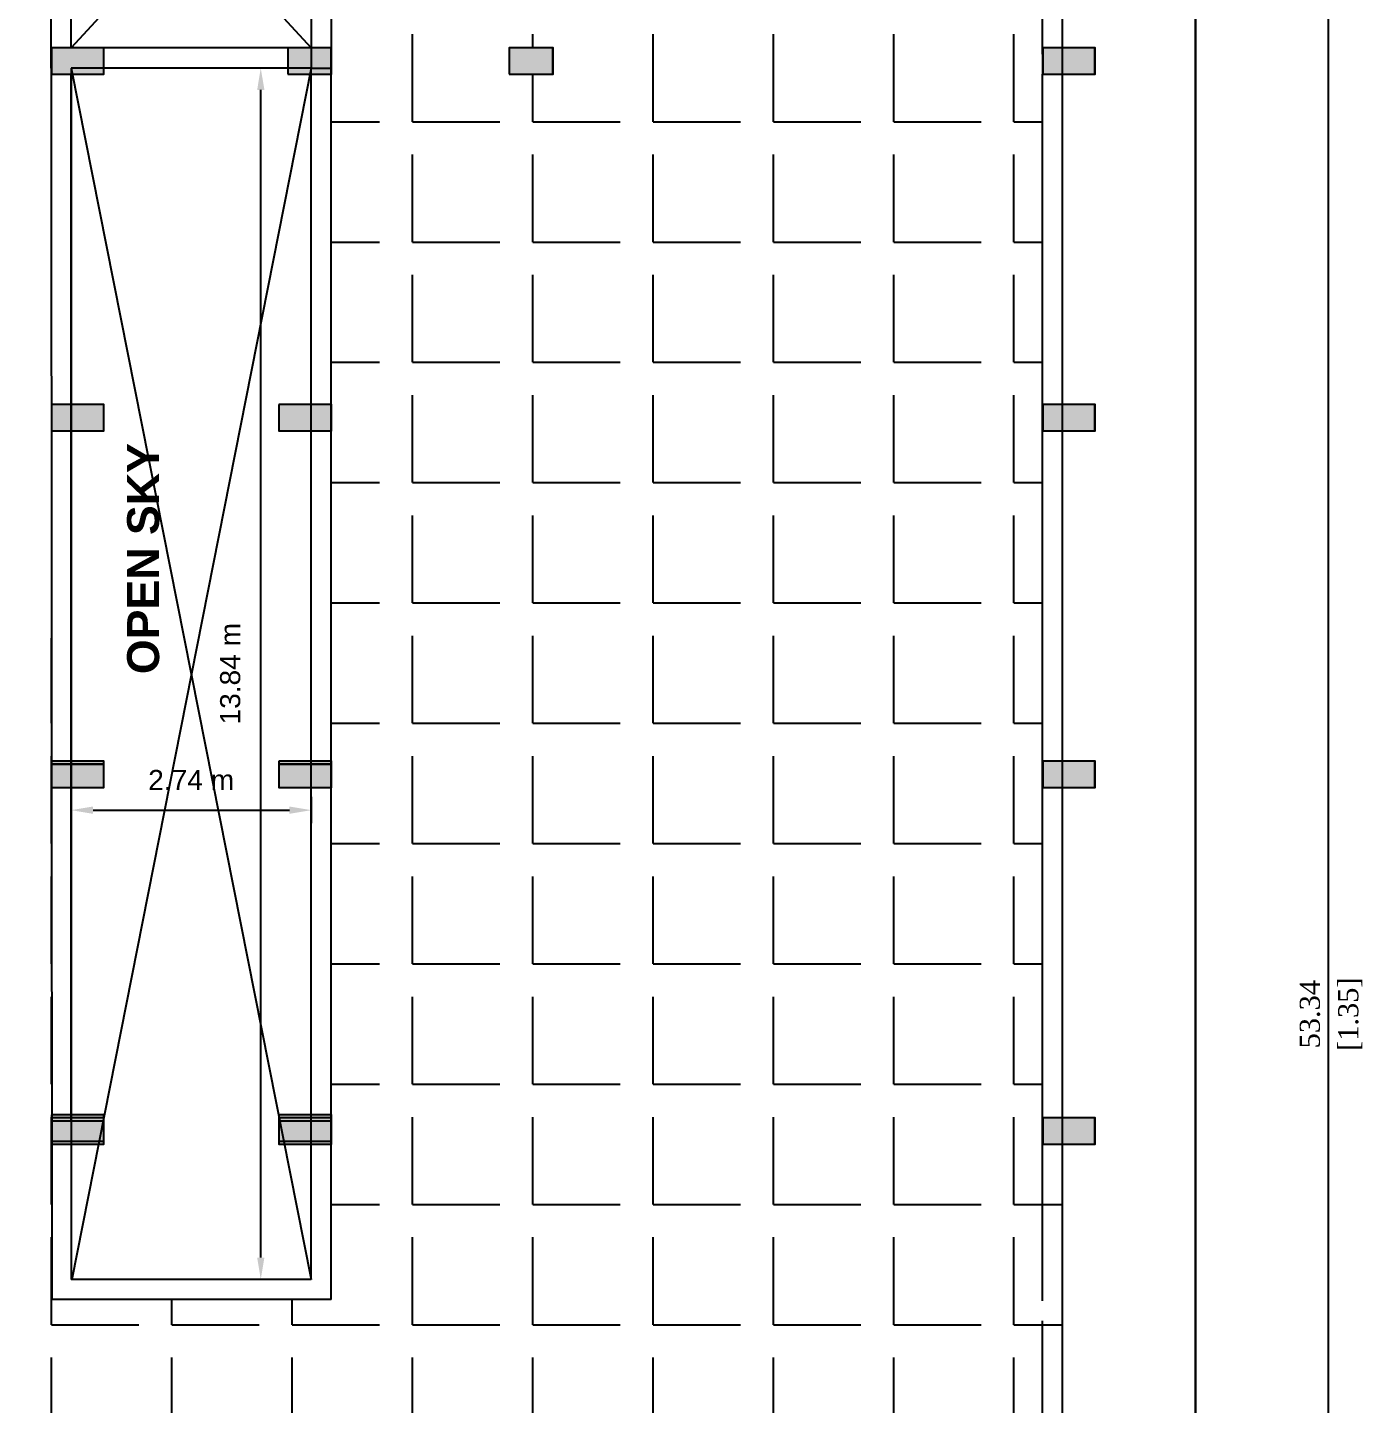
# Model space of a CAD drawing. Header units: metres. Extents: x 789 to 1127, y 8 to 183.
# Drawn here: x 950.8 to 966.07, y 63 to 78.73 of the extents above; entities that cross this region are included whole.
import ezdxf

# ---------------------------------------------------------------- set-up
doc = ezdxf.new("R2010")
doc.units = ezdxf.units.M
doc.header["$MEASUREMENT"] = 0
doc.header["$PDMODE"] = 96
for name, color, linetype in [('BLK_1_FLR_4_ROOF_AREA', 54, 'Continuous'), ('C-ANNO-TABL', 10, 'Continuous'), ('ED', 30, 'Continuous'), ('T E X T', 7, 'Continuous'), ('W A L L', 125, 'Continuous')]:
    doc.layers.add(name, color=color, linetype=linetype)
doc.styles.add('PDF Arial Bold', font='arialbd.ttf')
doc.styles.add('S', font='swiss.ttf')
doc.styles.get("Standard").update_dxf_attribs({"font": 'BOOKOS.TTF'})
doc.dimstyles.new('METRIC', dxfattribs={"dimtxt": 0.45, "dimasz": 0.25, "dimexe": 0.15, "dimexo": 0.15, "dimgap": 0.15, "dimtad": 1, "dimzin": 0, "dimdsep": 46, "dimtxsty": 'S', "dimcen": 0, "dimclrd": 1, "dimclre": 1, "dimclrt": 5, "dimadec": 0, "dimazin": 2, "dimtfac": 1, "dimtix": 1, "dimtofl": 0, "dimtmove": 1, "dimatfit": 0, "dimfxl": 0, "dimtolj": 1, "dimtzin": 0, "dimarcsym": 0})
doc.dimstyles.new('STANDARD$0', dxfattribs={"dimtxt": 7, "dimasz": 3, "dimexe": 3, "dimexo": 1, "dimgap": 1.5, "dimtad": 1, "dimdec": 1, "dimzin": 1, "dimdsep": 46, "dimlunit": 4, "dimtxsty": 'Standard', "dimblk": 'OBLIQUE', "dimcen": 0.09375, "dimdle": 1, "dimclrd": 8, "dimclre": 8, "dimclrt": 7, "dimadec": 1, "dimazin": 0, "dimtfac": 1, "dimtdec": 1, "dimtix": 1, "dimtmove": 2, "dimatfit": 3, "dimldrblk": 'ARCHTICK', "dimfxl": 0, "dimfrac": 2, "dimtolj": 1, "dimtzin": 0, "dimarcsym": 0})

# ---------------------------------------------------------------- blocks, each defined once
blk = doc.blocks.new('_Oblique')
at = {"color": 0, "linetype": 'ByBlock', "lineweight": -2}
blk.add_line((-0.5, -0.5), (0.5, 0.5), dxfattribs=at)
blk = doc.blocks.new('*D410')
at = {"layer": 'Defpoints', "color": 0}
for p in [(964.15, 94.127), (965.67, 94.127), (964.15, 40.787)]:
    blk.add_point(p, dxfattribs=at)
at = {"layer": 'ED', "color": 0, "lineweight": -2}
for p, q in [((965.44, 94.127), (965.9, 94.127)), ((965.67, 40.787), (965.67, 94.127)), ((965.44, 40.787), (965.9, 40.787))]:
    blk.add_line(p, q, dxfattribs=at)
at = {"layer": 'ED', "color": 0, "lineweight": -2, "xscale": 0.23, "yscale": 0.23, "zscale": 0.23}
for p, rotation in [((965.67, 94.127), 90), ((965.67, 40.787), 270)]:
    blk.add_blockref('_Oblique', p, dxfattribs=dict(at, rotation=rotation))
at = {"layer": 'ED', "color": 0, "char_height": 0.23, "attachment_point": 5, "rotation": 90}
for s, insert in [('\\A1;53.34', (965.459, 67.457)), ('\\A1;[1.35]', (965.919, 67.457))]:
    blk.add_mtext(s, dxfattribs=dict(at, insert=insert))
blk = doc.blocks.new('*D415')
at = {"layer": 'Defpoints', "color": 0}
for p in [(961.92, 81.554), (961.92, 41.016), (964.15, 41.016)]:
    blk.add_point(p, dxfattribs=at)
at = {"layer": 'ED', "color": 0, "lineweight": -2}
for p, q in [((963.92, 81.554), (964.38, 81.554)), ((964.15, 81.554), (964.15, 41.016)), ((963.92, 41.016), (964.38, 41.016))]:
    blk.add_line(p, q, dxfattribs=at)
at = {"layer": 'ED', "color": 0, "lineweight": -2, "xscale": 0.23, "yscale": 0.23, "zscale": 0.23}
for p, rotation in [((964.15, 81.554), 90), ((964.15, 41.016), 270)]:
    blk.add_blockref('_Oblique', p, dxfattribs=dict(at, rotation=rotation))
at = {"layer": 'ED', "color": 0, "char_height": 0.23, "attachment_point": 5, "rotation": 90}
for s, insert in [('\\A1;40.54', (963.939, 61.285)), ('\\A1;[1.03]', (964.399, 61.285))]:
    blk.add_mtext(s, dxfattribs=dict(at, insert=insert))
blk = doc.blocks.new('*D334')
at = {"layer": 'Defpoints', "color": 0, "ltscale": 0.5}
for p in [(953.468, 78.27), (953.475, 78.27), (953.475, 64.426)]:
    blk.add_point(p, dxfattribs=at)
at = {"layer": 'ED', "color": 1, "lineweight": -2, "ltscale": 0.5}
for p, q in [((953.468, 78.27), (953.318, 78.27)), ((953.468, 64.676), (953.468, 78.02)), ((953.468, 64.426), (953.318, 64.426))]:
    blk.add_line(p, q, dxfattribs=at)
at = {"layer": 'ED', "color": 1, "ltscale": 0.5}
for points in [[(953.427, 78.02), (953.51, 78.02), (953.468, 78.27)], [(953.427, 64.676), (953.51, 64.676), (953.468, 64.426)]]:
    blk.add_solid(points, dxfattribs=at)
at = {"layer": 'ED', "lineweight": -2, "ltscale": 0.5, "insert": (953.12, 71.348), "char_height": 0.23, "attachment_point": 5, "rotation": 90, "style": 'S'}
blk.add_mtext('\\A1;13.84 m', dxfattribs=at)
blk = doc.blocks.new('*D319')
at = {"layer": 'Defpoints', "color": 0, "ltscale": 0.5}
for p in [(951.301, 70.092), (954.045, 70.092), (954.045, 69.789)]:
    blk.add_point(p, dxfattribs=at)
at = {"layer": 'ED', "color": 1, "lineweight": -2, "ltscale": 0.5}
for p, q in [((951.301, 69.942), (951.301, 69.639)), ((954.045, 69.942), (954.045, 69.639)), ((951.551, 69.789), (953.795, 69.789))]:
    blk.add_line(p, q, dxfattribs=at)
at = {"layer": 'ED', "color": 1, "ltscale": 0.5}
for points in [[(951.551, 69.831), (951.551, 69.747), (951.301, 69.789)], [(953.795, 69.831), (953.795, 69.747), (954.045, 69.789)]]:
    blk.add_solid(points, dxfattribs=at)
at = {"layer": 'ED', "lineweight": -2, "ltscale": 0.5, "insert": (952.673, 70.134), "char_height": 0.23, "attachment_point": 5, "style": 'S'}
blk.add_mtext('\\A1;2.74 m', dxfattribs=at)
blk = doc.blocks.new('45')
h = blk.add_hatch(color=143)
h.dxf.hatch_style = 1
h.paths.add_polyline_path([(11217.008, -3176.788), (11217.508, -3176.788), (11217.508, -3176.488), (11217.008, -3176.488)])
h = blk.add_hatch(color=143)
h.dxf.hatch_style = 1
h.paths.add_polyline_path([(11219.54, -3176.788), (11220.04, -3176.788), (11220.04, -3176.488), (11219.54, -3176.488)])
at = {"layer": 'C-ANNO-TABL'}
h = blk.add_hatch(color=240, dxfattribs=at)
h.dxf.hatch_style = 1
h.paths.add_polyline_path([(11214.308, -3176.488), (11214.308, -3176.788), (11214.908, -3176.788), (11214.908, -3176.488)])
h = blk.add_hatch(color=240, dxfattribs=at)
h.dxf.hatch_style = 1
h.paths.add_polyline_path([(11225.636, -3176.488), (11225.636, -3176.788), (11226.237, -3176.788), (11226.237, -3176.488)])
h = blk.add_hatch(color=240, dxfattribs=at)
h.dxf.hatch_style = 1
h.paths.add_polyline_path([(11214.308, -3180.565), (11214.308, -3180.865), (11214.908, -3180.865), (11214.908, -3180.565)])
h = blk.add_hatch(color=240, dxfattribs=at)
h.dxf.hatch_style = 1
h.paths.add_polyline_path([(11216.908, -3180.565), (11216.908, -3180.865), (11217.508, -3180.865), (11217.508, -3180.565)])
h = blk.add_hatch(color=240, dxfattribs=at)
h.dxf.hatch_style = 1
h.paths.add_polyline_path([(11225.636, -3180.565), (11225.636, -3180.865), (11226.237, -3180.865), (11226.237, -3180.565)])
h = blk.add_hatch(color=240, dxfattribs=at)
h.dxf.hatch_style = 1
h.paths.add_polyline_path([(11214.308, -3184.641), (11214.308, -3184.941), (11214.908, -3184.941), (11214.908, -3184.641)])
h = blk.add_hatch(color=240, dxfattribs=at)
h.dxf.hatch_style = 1
h.paths.add_polyline_path([(11214.308, -3184.677), (11214.308, -3184.906), (11214.908, -3184.906), (11214.908, -3184.677)])
h = blk.add_hatch(color=240, dxfattribs=at)
h.dxf.hatch_style = 1
h.paths.add_polyline_path([(11216.908, -3184.641), (11216.908, -3184.941), (11217.508, -3184.941), (11217.508, -3184.641)])
h = blk.add_hatch(color=240, dxfattribs=at)
h.dxf.hatch_style = 1
h.paths.add_polyline_path([(11216.908, -3184.677), (11216.908, -3184.906), (11217.508, -3184.906), (11217.508, -3184.677)])
h = blk.add_hatch(color=240, dxfattribs=at)
h.dxf.hatch_style = 1
h.paths.add_polyline_path([(11225.636, -3184.641), (11225.636, -3184.941), (11226.237, -3184.941), (11226.237, -3184.641)])
h = blk.add_hatch(color=240, dxfattribs=at)
h.dxf.hatch_style = 1
h.paths.add_polyline_path([(11214.308, -3188.718), (11214.308, -3188.947), (11214.908, -3188.947), (11214.908, -3188.718)])
h = blk.add_hatch(color=240, dxfattribs=at)
h.dxf.hatch_style = 1
h.paths.add_polyline_path([(11214.308, -3188.718), (11214.308, -3189.018), (11214.908, -3189.018), (11214.908, -3188.718)])
h = blk.add_hatch(color=240, dxfattribs=at)
h.dxf.hatch_style = 1
h.paths.add_polyline_path([(11214.308, -3188.754), (11214.308, -3188.982), (11214.908, -3188.982), (11214.908, -3188.754)])
h = blk.add_hatch(color=240, dxfattribs=at)
h.dxf.hatch_style = 1
h.paths.add_polyline_path([(11216.908, -3188.718), (11216.908, -3188.947), (11217.508, -3188.947), (11217.508, -3188.718)])
h = blk.add_hatch(color=240, dxfattribs=at)
h.dxf.hatch_style = 1
h.paths.add_polyline_path([(11216.908, -3188.718), (11216.908, -3189.018), (11217.508, -3189.018), (11217.508, -3188.718)])
h = blk.add_hatch(color=240, dxfattribs=at)
h.dxf.hatch_style = 1
h.paths.add_polyline_path([(11216.908, -3188.754), (11216.908, -3188.982), (11217.508, -3188.982), (11217.508, -3188.754)])
h = blk.add_hatch(color=240, dxfattribs=at)
h.dxf.hatch_style = 1
h.paths.add_polyline_path([(11225.636, -3188.718), (11225.636, -3189.018), (11226.237, -3189.018), (11226.237, -3188.718)])
for points in [[(11217.008, -3176.788), (11217.508, -3176.788), (11217.508, -3176.488), (11217.008, -3176.488)], [(11219.54, -3176.788), (11220.04, -3176.788), (11220.04, -3176.488), (11219.54, -3176.488)]]:
    blk.add_lwpolyline(points, close=True)
at = {"layer": 'C-ANNO-TABL', "color": 240}
for points in [[(11214.308, -3176.488), (11214.308, -3176.788), (11214.908, -3176.788), (11214.908, -3176.488)], [(11225.636, -3176.488), (11225.636, -3176.788), (11226.237, -3176.788), (11226.237, -3176.488)], [(11214.308, -3180.565), (11214.308, -3180.865), (11214.908, -3180.865), (11214.908, -3180.565)], [(11216.908, -3180.565), (11216.908, -3180.865), (11217.508, -3180.865), (11217.508, -3180.565)], [(11225.636, -3180.565), (11225.636, -3180.865), (11226.237, -3180.865), (11226.237, -3180.565)], [(11214.308, -3184.641), (11214.308, -3184.941), (11214.908, -3184.941), (11214.908, -3184.641)], [(11216.908, -3184.641), (11216.908, -3184.941), (11217.508, -3184.941), (11217.508, -3184.641)], [(11225.636, -3184.641), (11225.636, -3184.941), (11226.237, -3184.941), (11226.237, -3184.641)], [(11214.308, -3188.718), (11214.308, -3189.018), (11214.908, -3189.018), (11214.908, -3188.718)], [(11216.908, -3188.718), (11216.908, -3189.018), (11217.508, -3189.018), (11217.508, -3188.718)], [(11225.636, -3188.718), (11225.636, -3189.018), (11226.237, -3189.018), (11226.237, -3188.718)]]:
    blk.add_lwpolyline(points, close=True, dxfattribs=at)
for points in [[(11214.908, -3184.906), (11214.908, -3184.677), (11214.308, -3184.677), (11214.308, -3184.906)], [(11217.508, -3184.906), (11217.508, -3184.677), (11216.908, -3184.677), (11216.908, -3184.906)], [(11214.908, -3188.947), (11214.908, -3188.718), (11214.308, -3188.718), (11214.308, -3188.947)], [(11217.508, -3188.947), (11217.508, -3188.718), (11216.908, -3188.718), (11216.908, -3188.947)], [(11217.508, -3188.982), (11217.508, -3188.754), (11216.908, -3188.754), (11216.908, -3188.982)]]:
    blk.add_lwpolyline(points, dxfattribs=at)
blk = doc.blocks.new('369')
h = blk.add_hatch(color=143)
h.dxf.hatch_style = 1
h.paths.add_polyline_path([(11121.461, -3173.885), (11121.961, -3173.885), (11121.961, -3173.585), (11121.461, -3173.585)])
h = blk.add_hatch(color=143)
h.dxf.hatch_style = 1
h.paths.add_polyline_path([(11123.993, -3173.885), (11124.493, -3173.885), (11124.493, -3173.585), (11123.993, -3173.585)])
at = {"layer": 'C-ANNO-TABL'}
h = blk.add_hatch(color=240, dxfattribs=at)
h.dxf.hatch_style = 1
h.paths.add_polyline_path([(11118.761, -3173.585), (11118.761, -3173.885), (11119.361, -3173.885), (11119.361, -3173.585)])
h = blk.add_hatch(color=240, dxfattribs=at)
h.dxf.hatch_style = 1
h.paths.add_polyline_path([(11130.089, -3173.585), (11130.089, -3173.885), (11130.689, -3173.885), (11130.689, -3173.585)])
h = blk.add_hatch(color=240, dxfattribs=at)
h.dxf.hatch_style = 1
h.paths.add_polyline_path([(11118.761, -3177.662), (11118.761, -3177.962), (11119.361, -3177.962), (11119.361, -3177.662)])
h = blk.add_hatch(color=240, dxfattribs=at)
h.dxf.hatch_style = 1
h.paths.add_polyline_path([(11121.36, -3177.662), (11121.36, -3177.962), (11121.961, -3177.962), (11121.961, -3177.662)])
h = blk.add_hatch(color=240, dxfattribs=at)
h.dxf.hatch_style = 1
h.paths.add_polyline_path([(11130.089, -3177.662), (11130.089, -3177.962), (11130.689, -3177.962), (11130.689, -3177.662)])
h = blk.add_hatch(color=240, dxfattribs=at)
h.dxf.hatch_style = 1
h.paths.add_polyline_path([(11118.761, -3181.739), (11118.761, -3182.039), (11119.361, -3182.039), (11119.361, -3181.739)])
h = blk.add_hatch(color=240, dxfattribs=at)
h.dxf.hatch_style = 1
h.paths.add_polyline_path([(11118.761, -3181.774), (11118.761, -3182.003), (11119.361, -3182.003), (11119.361, -3181.774)])
h = blk.add_hatch(color=240, dxfattribs=at)
h.dxf.hatch_style = 1
h.paths.add_polyline_path([(11121.36, -3181.739), (11121.36, -3182.039), (11121.961, -3182.039), (11121.961, -3181.739)])
h = blk.add_hatch(color=240, dxfattribs=at)
h.dxf.hatch_style = 1
h.paths.add_polyline_path([(11121.36, -3181.774), (11121.36, -3182.003), (11121.961, -3182.003), (11121.961, -3181.774)])
h = blk.add_hatch(color=240, dxfattribs=at)
h.dxf.hatch_style = 1
h.paths.add_polyline_path([(11130.089, -3181.739), (11130.089, -3182.039), (11130.689, -3182.039), (11130.689, -3181.739)])
h = blk.add_hatch(color=240, dxfattribs=at)
h.dxf.hatch_style = 1
h.paths.add_polyline_path([(11118.761, -3185.78), (11118.761, -3186.08), (11119.361, -3186.08), (11119.361, -3185.78)])
h = blk.add_hatch(color=240, dxfattribs=at)
h.dxf.hatch_style = 1
h.paths.add_polyline_path([(11118.761, -3185.815), (11118.761, -3186.044), (11119.361, -3186.044), (11119.361, -3185.815)])
h = blk.add_hatch(color=240, dxfattribs=at)
h.dxf.hatch_style = 1
h.paths.add_polyline_path([(11121.36, -3185.78), (11121.36, -3186.08), (11121.961, -3186.08), (11121.961, -3185.78)])
h = blk.add_hatch(color=240, dxfattribs=at)
h.dxf.hatch_style = 1
h.paths.add_polyline_path([(11121.36, -3185.815), (11121.36, -3186.044), (11121.961, -3186.044), (11121.961, -3185.815)])
h = blk.add_hatch(color=240, dxfattribs=at)
h.dxf.hatch_style = 1
h.paths.add_polyline_path([(11130.089, -3185.815), (11130.089, -3186.115), (11130.689, -3186.115), (11130.689, -3185.815)])
h = blk.add_hatch(color=240, dxfattribs=at)
h.dxf.hatch_style = 1
h.paths.add_polyline_path([(11118.761, -3185.851), (11118.761, -3186.08), (11119.361, -3186.08), (11119.361, -3185.851)])
h = blk.add_hatch(color=240, dxfattribs=at)
h.dxf.hatch_style = 1
h.paths.add_polyline_path([(11118.761, -3185.851), (11118.761, -3186.08), (11119.361, -3186.08), (11119.361, -3185.851)])
h = blk.add_hatch(color=240, dxfattribs=at)
h.dxf.hatch_style = 1
h.paths.add_polyline_path([(11121.36, -3185.851), (11121.36, -3186.08), (11121.961, -3186.08), (11121.961, -3185.851)])
h = blk.add_hatch(color=240, dxfattribs=at)
h.dxf.hatch_style = 1
h.paths.add_polyline_path([(11121.36, -3185.851), (11121.36, -3186.08), (11121.961, -3186.08), (11121.961, -3185.851)])
for points in [[(11121.461, -3173.885), (11121.961, -3173.885), (11121.961, -3173.585), (11121.461, -3173.585)], [(11123.993, -3173.885), (11124.493, -3173.885), (11124.493, -3173.585), (11123.993, -3173.585)]]:
    blk.add_lwpolyline(points, close=True)
at = {"layer": 'C-ANNO-TABL', "color": 240}
for points in [[(11118.761, -3173.585), (11118.761, -3173.885), (11119.361, -3173.885), (11119.361, -3173.585)], [(11130.089, -3173.585), (11130.089, -3173.885), (11130.689, -3173.885), (11130.689, -3173.585)], [(11118.761, -3177.662), (11118.761, -3177.962), (11119.361, -3177.962), (11119.361, -3177.662)], [(11121.36, -3177.662), (11121.36, -3177.962), (11121.961, -3177.962), (11121.961, -3177.662)], [(11130.089, -3177.662), (11130.089, -3177.962), (11130.689, -3177.962), (11130.689, -3177.662)], [(11118.761, -3181.739), (11118.761, -3182.039), (11119.361, -3182.039), (11119.361, -3181.739)], [(11121.36, -3181.739), (11121.36, -3182.039), (11121.961, -3182.039), (11121.961, -3181.739)], [(11130.089, -3181.739), (11130.089, -3182.039), (11130.689, -3182.039), (11130.689, -3181.739)], [(11118.761, -3185.78), (11118.761, -3186.08), (11119.361, -3186.08), (11119.361, -3185.78)], [(11121.36, -3185.78), (11121.36, -3186.08), (11121.961, -3186.08), (11121.961, -3185.78)], [(11130.089, -3185.815), (11130.089, -3186.115), (11130.689, -3186.115), (11130.689, -3185.815)]]:
    blk.add_lwpolyline(points, close=True, dxfattribs=at)
for points in [[(11119.361, -3182.003), (11119.361, -3181.774), (11118.761, -3181.774), (11118.761, -3182.003)], [(11121.961, -3182.003), (11121.961, -3181.774), (11121.36, -3181.774), (11121.36, -3182.003)], [(11119.361, -3186.044), (11119.361, -3185.815), (11118.761, -3185.815), (11118.761, -3186.044)], [(11121.961, -3186.044), (11121.961, -3185.815), (11121.36, -3185.815), (11121.36, -3186.044)], [(11119.361, -3186.08), (11119.361, -3185.851), (11118.761, -3185.851), (11118.761, -3186.08)], [(11119.361, -3186.08), (11119.361, -3185.851), (11118.761, -3185.851), (11118.761, -3186.08)], [(11121.961, -3186.08), (11121.961, -3185.851), (11121.36, -3185.851), (11121.36, -3186.08)], [(11121.961, -3186.08), (11121.961, -3185.851), (11121.36, -3185.851), (11121.36, -3186.08)]]:
    blk.add_lwpolyline(points, dxfattribs=at)

msp = doc.modelspace()

# ---------------------------------------------------------------- hatches: boundary and pattern name
at = {"lineweight": -2, "ltscale": 0.5}
h = msp.add_hatch(dxfattribs=at)
h.set_pattern_fill('ANGLE', color=256, scale=5)
h.set_pattern_definition([(0, (-10512.2999, 3266.2811), (0, 1.375), [1, -0.375]), (90, (-10512.2999, 3266.2811), (-1.375, 1e-16), [1, -0.375])])
h.paths.add_polyline_path([(962.40112, 76.37287), (962.40112, 78.20167), (962.40112, 78.50164), (962.40112, 81.55447), (956.80535, 81.55447), (956.80535, 81.48309), (956.30535, 81.48309), (956.30535, 81.78307), (956.30512, 81.78307), (955.69512, 81.78307), (955.69512, 83.92583), (956.30535, 83.92583), (956.30535, 86.35507), (956.30535, 86.85507), (956.80535, 86.85507), (956.80535, 86.51218), (962.40112, 86.51218), (962.40112, 90.58265), (942.71635, 90.58265), (942.71635, 53.74147), (942.48775, 53.74147), (942.48775, 49.96474), (942.71635, 49.96474), (944.67635, 49.94667), (944.67635, 45.81667), (948.44026, 45.81667), (948.44026, 45.88804), (949.04072, 45.88804), (949.04072, 45.58807), (949.65072, 45.58807), (949.65072, 43.4453), (949.04072, 43.4453), (949.04072, 41.01607), (956.30512, 41.01607), (956.30512, 41.08605), (956.90557, 41.08605), (962.40112, 41.01886), (962.40112, 41.08605), (962.40112, 62.19484), (962.62972, 62.19484), (962.62972, 65.97157), (962.40112, 65.97157)])
h.paths.add_polyline_path([(954.27312, 64.19725), (951.07979, 64.19725), (951.07272, 78.27025), (951.07272, 81.71171), (951.70361, 81.71171), (951.70361, 82.32171), (953.62301, 82.32171), (953.62301, 81.71171), (954.27312, 81.71171), (954.27312, 81.48311), (954.27312, 78.27025)], flags=16)
h.paths.add_polyline_path([(954.27312, 78.27025), (954.04452, 78.27025), (954.04452, 64.42585), (951.30132, 64.42585), (951.30132, 78.27025), (954.04452, 78.27025), (954.04452, 78.49982), (954.04412, 78.50025), (951.30132, 78.50025), (951.30132, 81.48311), (952.67304, 79.99133), (954.04541, 81.48311), (954.04412, 81.48311), (954.04412, 78.50025), (954.27312, 78.50025)], flags=0)
h.paths.add_polyline_path([(951.30132, 78.27025), (954.04452, 78.27025), (952.67469, 71.33912)], flags=0)
h.paths.add_polyline_path([(959.11449, 61.55939), (960.33449, 61.55939), (960.33449, 60.94939), (960.19675, 60.94939), (960.19675, 60.70049), (960.33449, 60.70049), (960.33449, 60.09049), (959.11449, 60.09049), (959.11449, 60.64042), (958.97283, 60.64042), (958.97283, 60.51994), (958.77588, 60.51994), (958.77588, 60.64042), (958.63421, 60.64042, -1), (958.63421, 60.66583), (958.77588, 60.66583), (958.77588, 60.98404), (958.63421, 60.98404, -1), (958.63421, 61.00946), (958.77588, 61.00946), (958.77588, 61.12994), (958.97283, 61.12994), (958.97283, 61.00946), (959.11449, 61.00946)], flags=16)
h.paths.add_polyline_path([(954.27312, 62.19484), (954.27312, 46.70046), (954.27312, 46.46138), (954.04452, 46.46138), (953.62301, 46.46138), (953.62301, 45.85138), (951.70361, 45.85138), (951.70361, 46.46138), (951.07272, 46.46138), (951.07272, 46.69138), (951.07272, 62.19484)], flags=16)
h.paths.add_polyline_path([(954.04452, 49.89338), (954.04414, 49.89338), (954.04413, 49.89198), (954.04452, 49.89198)], flags=0)
h.paths.add_polyline_path([(954.04452, 61.96474), (951.30131, 49.89334), (951.30132, 49.89198), (951.30132, 61.96624)], flags=0)
h.paths.add_polyline_path([(949.04072, 70.04827), (948.44026, 70.04827), (948.44026, 70.34824), (949.04072, 70.34824)], flags=16)
h.paths.add_polyline_path([(956.80512, 78.20167), (956.30512, 78.20167), (956.30512, 78.50164), (956.80512, 78.50164)], flags=16)
h.paths.add_polyline_path([(946.54293, 65.0616), (946.54293, 64.4516), (946.40518, 64.4516), (946.40518, 64.2027), (946.54293, 64.2027), (946.54293, 63.5927), (945.32293, 63.5927), (945.32293, 64.14263), (945.18126, 64.14263), (945.18126, 64.02215), (944.98432, 64.02215), (944.98432, 64.14263), (944.84265, 64.14263, -1), (944.84265, 64.16805), (944.98432, 64.16805), (944.98432, 64.48626), (944.84265, 64.48626, -1), (944.84265, 64.51167), (944.98432, 64.51167), (944.98432, 64.63215), (945.18126, 64.63215), (945.18126, 64.51167), (945.32293, 64.51167), (945.32293, 65.0616)], flags=16)
h.paths.add_polyline_path([(959.01832, 78.96477), (959.01832, 79.5147), (958.87665, 79.5147), (958.87665, 79.39422), (958.67971, 79.39422), (958.67971, 79.5147), (958.53804, 79.5147, -1), (958.53804, 79.54012), (958.67971, 79.54012), (958.67971, 79.85833), (958.53804, 79.85833, -1), (958.53804, 79.88374), (958.67971, 79.88374), (958.67971, 80.00422), (958.87665, 80.00422), (958.87665, 79.88374), (959.01832, 79.88374), (959.01832, 80.43367), (960.23832, 80.43367), (960.23832, 79.82367), (960.10057, 79.82367), (960.10057, 79.57477), (960.23832, 79.57477), (960.23832, 78.96477)], flags=16)
h.paths.add_polyline_path([(949.04072, 58.11814), (949.04072, 57.81817), (948.44026, 57.81817), (948.44026, 58.11814)], flags=16)
h.paths.add_polyline_path([(945.48609, 64.4516), (945.48609, 64.2027), (945.47338, 64.32715), (945.47338, 64.2027)], flags=0)
h.paths.add_polyline_path([(946.42846, 78.71828), (945.20846, 78.71828), (945.20846, 79.26821), (945.0668, 79.26821), (945.0668, 79.14773), (944.86985, 79.14773), (944.86985, 79.26821), (944.72818, 79.26821, -1), (944.72818, 79.29363), (944.86985, 79.29363), (944.86985, 79.61184), (944.72818, 79.61184, -1), (944.72818, 79.63725), (944.86985, 79.63725), (944.86985, 79.75773), (945.0668, 79.75773), (945.0668, 79.63725), (945.20846, 79.63725), (945.20846, 80.18718), (946.42846, 80.18718), (946.42846, 79.57718), (946.29072, 79.57718), (946.29072, 79.32828), (946.42846, 79.32828)], flags=16)
h.paths.add_polyline_path([(945.53458, 54.53974), (945.53458, 53.92974), (945.39683, 53.92974), (945.39683, 53.68084), (945.53458, 53.68084), (945.53458, 53.07084), (944.31458, 53.07084), (944.31458, 53.62077), (944.17291, 53.62077), (944.17291, 53.50029), (943.97597, 53.50029), (943.97597, 53.62077), (943.8343, 53.62077, -1), (943.8343, 53.64619), (943.97597, 53.64619), (943.97597, 53.96439), (943.8343, 53.96439, -1), (943.8343, 53.98981), (943.97597, 53.98981), (943.97597, 54.11029), (944.17291, 54.11029), (944.17291, 53.98981), (944.31458, 53.98981), (944.31458, 54.53974)], flags=16)
h.paths.add_polyline_path([(954.04312, 46.69399), (954.04552, 46.69138), (954.04312, 46.69138), (954.04312, 46.69399), (952.67444, 48.18246), (951.30272, 46.69138), (951.30272, 49.67423), (951.3127, 49.66338), (954.03682, 49.66338), (954.04312, 49.67022)], flags=0)
h.paths.add_polyline_path([(959.6155, 88.00221), (959.6155, 88.55214), (959.47383, 88.55214), (959.47383, 88.43166), (959.27689, 88.43166), (959.27689, 88.55214), (959.13522, 88.55214, -1), (959.13522, 88.57755), (959.27689, 88.57755), (959.27689, 88.89576), (959.13522, 88.89576, -1), (959.13522, 88.92118), (959.27689, 88.92118), (959.27689, 89.04166), (959.47383, 89.04166), (959.47383, 88.92118), (959.6155, 88.92118), (959.6155, 89.47111), (960.8355, 89.47111), (960.8355, 88.86111), (960.69776, 88.86111), (960.69776, 88.61221), (960.8355, 88.61221), (960.8355, 88.00221)], flags=16)
h.paths.add_polyline_path([(949.04095, 86.35507), (948.54095, 86.35507), (948.54095, 86.85507), (949.04095, 86.85507)], flags=16)
h.paths.add_polyline_path([(956.90557, 45.88804), (956.90557, 45.58807), (956.30512, 45.58807), (956.30512, 45.88804)], flags=16)
h.paths.add_polyline_path([(946.01162, 87.56507), (944.79162, 87.56507), (944.79162, 88.115), (944.64996, 88.115), (944.64996, 87.99452), (944.45301, 87.99452), (944.45301, 88.115), (944.31134, 88.115, -1), (944.31134, 88.14042), (944.45301, 88.14042), (944.45301, 88.45863), (944.31134, 88.45863, -1), (944.31134, 88.48404), (944.45301, 88.48404), (944.45301, 88.60452), (944.64996, 88.60452), (944.64996, 88.48404), (944.79162, 88.48404), (944.79162, 89.03397), (946.01162, 89.03397), (946.01162, 88.42397), (945.87388, 88.42397), (945.87388, 88.17507), (946.01162, 88.17507)], flags=16)
h.paths.add_polyline_path([(959.31939, 43.55081), (960.53939, 43.55081), (960.53939, 42.94081), (960.40164, 42.94081), (960.40164, 42.69191), (960.53939, 42.69191), (960.53939, 42.08191), (959.31939, 42.08191), (959.31939, 42.63184), (959.17772, 42.63184), (959.17772, 42.51136), (958.98077, 42.51136), (958.98077, 42.63184), (958.83911, 42.63184, -1), (958.83911, 42.65726), (958.98077, 42.65726), (958.98077, 42.97546), (958.83911, 42.97546, -1), (958.83911, 43.00088), (958.98077, 43.00088), (958.98077, 43.12136), (959.17772, 43.12136), (959.17772, 43.00088), (959.31939, 43.00088)], flags=16)
h.paths.add_polyline_path([(962.40112, 93.89887), (956.80512, 93.89887), (956.80512, 93.62885), (956.30512, 93.62885), (956.30512, 93.89887), (949.04072, 93.89887), (949.04072, 93.62885), (948.54072, 93.62885), (948.54072, 93.89887), (942.71635, 93.89887), (942.71635, 93.82888), (942.71635, 90.58265), (962.40112, 90.58265)])
h.paths.add_polyline_path([(953.31336, 91.74625), (952.09336, 91.74625), (952.09336, 92.29618), (951.95169, 92.29618), (951.95169, 92.1757), (951.75475, 92.1757), (951.75475, 92.29618), (951.61308, 92.29618, -1), (951.61308, 92.32159), (951.75475, 92.32159), (951.75475, 92.6398), (951.61308, 92.6398, -1), (951.61308, 92.66522), (951.75475, 92.66522), (951.75475, 92.7857), (951.95169, 92.7857), (951.95169, 92.66522), (952.09336, 92.66522), (952.09336, 93.21515), (953.31336, 93.21515), (953.31336, 92.60515), (953.17562, 92.60515), (953.17562, 92.35625), (953.31336, 92.35625)], flags=16)
h.paths.add_polyline_path([(954.92094, 52.34819), (954.92058, 54.92471), (954.42949, 54.92464), (954.42985, 52.34812)], flags=24)
h.paths.add_polyline_path([(950.61869, 65.10913), (950.61815, 68.9693), (950.12706, 68.96923), (950.1276, 65.10906)], flags=24)
h.paths.add_polyline_path([(950.61869, 51.52916), (950.61815, 55.38933), (950.12706, 55.38926), (950.1276, 51.52909)], flags=24)
h.paths.add_polyline_path([(952.50503, 71.22975), (952.50503, 74.05373), (951.75132, 74.05373), (951.75132, 71.22975)], flags=8)
h.paths.add_polyline_path([(952.50503, 55.54036), (952.50503, 58.36434), (951.75132, 58.36434), (951.75132, 55.54036)], flags=8)
h.paths.add_polyline_path([(942.71734, 49.65545), (945.88706, 47.6448), (946.05541, 47.91019), (942.88569, 49.92084)], flags=25)
h.paths.add_polyline_path([(942.94784, 49.82848), (946.0112, 47.8853), (946.22716, 48.22575), (943.1638, 50.16893)], flags=25)
h.paths.add_polyline_path([(942.31847, 48.58639), (944.74847, 47.04497), (944.91681, 47.31036), (942.48681, 48.85177)], flags=9)
h.paths.add_polyline_path([(942.38167, 47.45932), (944.71091, 45.98182), (944.92687, 46.32227), (942.59763, 47.79978)], flags=9)
h.paths.add_polyline_path([(944.23482, 88.61623), (946.54412, 88.61623), (946.54412, 88.92294), (944.23482, 88.92294)], flags=24)
h.paths.add_polyline_path([(959.05869, 89.05337), (961.36799, 89.05337), (961.36799, 89.36007), (959.05869, 89.36007)], flags=24)
h.paths.add_polyline_path([(958.46151, 80.01593), (960.77081, 80.01593), (960.77081, 80.32264), (958.46151, 80.32264)], flags=24)
h.paths.add_polyline_path([(944.65166, 79.76944), (946.96096, 79.76944), (946.96096, 80.07615), (944.65166, 80.07615)], flags=24)
h.paths.add_polyline_path([(944.76612, 64.64386), (947.07542, 64.64386), (947.07542, 64.95057), (944.76612, 64.95057)], flags=24)
h.paths.add_polyline_path([(958.76258, 43.13307), (961.07188, 43.13307), (961.07188, 43.43978), (958.76258, 43.43978)], flags=24)
h.paths.add_polyline_path([(958.55769, 61.14165), (960.86699, 61.14165), (960.86699, 61.44835), (958.55769, 61.44835)], flags=24)
h.paths.add_polyline_path([(943.75777, 54.122), (946.06707, 54.122), (946.06707, 54.42871), (943.75777, 54.42871)], flags=24)
h.paths.add_polyline_path([(952.29532, 46.24151), (953.00398, 46.24151), (953.00398, 46.85972), (952.29532, 46.85972)], flags=8)
h.paths.add_polyline_path([(952.29532, 81.25742), (953.00398, 81.25742), (953.00398, 81.87563), (952.29532, 81.87563)], flags=8)
h.paths.add_polyline_path([(951.57895, 79.47431), (953.87275, 79.47431), (953.87275, 80.59375), (951.57895, 80.59375)], flags=8)
h.paths.add_polyline_path([(951.5848, 47.6264), (953.8786, 47.6264), (953.8786, 48.74584), (951.5848, 48.74584)], flags=8)
h.paths.add_polyline_path([(951.53655, 92.79741), (953.84585, 92.79741), (953.84585, 93.10411), (951.53655, 93.10411)], flags=24)
h = msp.add_hatch(color=256, dxfattribs=at)
h.dxf.hatch_style = 1
h.paths.add_polyline_path([(951.30132, 81.71171), (951.07272, 81.71171), (951.07272, 81.48449), (951.30132, 81.48449)])
h.paths.add_polyline_path([(954.27312, 81.71171), (954.04413, 81.71171), (954.04413, 81.48311), (954.27312, 81.48311)])
h.paths.add_polyline_path([(954.27312, 78.50025), (954.04452, 78.50025), (954.04452, 78.27025), (954.27312, 78.27025)])
h.paths.add_polyline_path([(951.30132, 78.50025), (951.07272, 78.50025), (951.07272, 78.27025), (951.30132, 78.27025)])
h = msp.add_hatch(color=256)
h.dxf.hatch_style = 1
h.paths.add_polyline_path([(956.30512, 78.20167), (956.80512, 78.20167), (956.80512, 78.50164), (956.30512, 78.50164)])
h = msp.add_hatch(color=240)
h.dxf.hatch_style = 1
h.paths.add_polyline_path([(962.40112, 78.50164), (962.40112, 78.20167), (963.00157, 78.20167), (963.00157, 78.50164)])
h = msp.add_hatch(color=240)
h.dxf.hatch_style = 1
h.paths.add_polyline_path([(962.40112, 74.42494), (962.40112, 74.12497), (963.00157, 74.12497), (963.00157, 74.42494)])
h = msp.add_hatch(color=240)
h.dxf.hatch_style = 1
h.paths.add_polyline_path([(962.40112, 70.34824), (962.40112, 70.04827), (963.00157, 70.04827), (963.00157, 70.34824)])
h = msp.add_hatch(color=240)
h.dxf.hatch_style = 1
h.paths.add_polyline_path([(962.40112, 66.27154), (962.40112, 65.97157), (963.00157, 65.97157), (963.00157, 66.27154)])

# ---------------------------------------------------------------- linework, layer by layer
at = {"layer": 'BLK_1_FLR_4_ROOF_AREA', "color": 54}
msp.add_lwpolyline([(962.62972, 94.12885), (942.41582, 94.12885), (942.48775, 40.78608), (962.62972, 40.78608)], close=True, dxfattribs=at)
at = {"layer": 'W A L L'}
for p, q in [((962.62972, 40.78747), (962.62972, 94.12747)), ((964.14972, 40.78747), (964.14972, 94.12747)), ((965.66972, 40.78747), (965.66972, 94.12747)), ((962.40112, 78.43027), (962.40112, 93.89887)), ((951.07272, 78.27025), (951.07272, 81.71171)), ((954.27312, 81.71171), (954.27312, 78.27025)), ((951.30132, 81.48311), (954.04412, 78.50025)), ((951.30132, 78.50025), (951.30132, 81.48311)), ((954.04412, 81.48171), (951.30132, 78.50025)), ((954.04412, 81.48311), (954.04412, 78.50025)), ((951.30132, 78.50025), (951.30132, 78.50164)), ((954.04412, 78.50025), (951.30132, 78.50025)), ((954.27312, 66.30723), (954.27312, 78.50164)), ((954.27312, 66.30723), (954.27312, 78.50164)), ((954.27312, 66.30723), (954.27312, 78.50164)), ((954.27312, 64.19725), (954.27312, 78.50164)), ((956.80512, 78.50164), (956.30512, 78.50164)), ((956.30512, 78.50164), (956.30512, 78.20167)), ((956.80512, 78.20167), (956.80512, 78.50164)), ((962.40112, 78.50164), (962.40112, 78.20167)), ((963.00157, 78.50164), (962.40112, 78.50164)), ((963.00157, 78.20167), (963.00157, 78.50164)), ((951.07272, 78.27025), (951.07979, 64.19725)), ((951.30132, 78.27025), (954.04452, 64.42585)), ((954.04452, 78.27025), (951.30132, 78.27025)), ((954.04452, 78.27025), (951.30132, 78.27025)), ((951.30132, 78.27025), (951.30132, 64.42585)), ((954.04452, 78.27025), (951.30839, 64.42585)), ((954.04452, 64.42585), (954.04452, 78.27025)), ((951.30132, 66.23585), (951.30132, 78.20167)), ((954.04452, 66.30723), (954.04452, 78.20167)), ((956.30512, 78.20167), (956.80512, 78.20167)), ((962.40112, 76.37287), (962.40112, 78.20167)), ((962.40112, 78.20167), (963.00157, 78.20167)), ((962.40112, 64.17989), (962.40112, 76.37287)), ((962.40112, 74.42494), (962.40112, 74.12497)), ((963.00157, 74.42494), (962.40112, 74.42494)), ((963.00157, 74.12497), (963.00157, 74.42494)), ((962.40112, 74.12497), (963.00157, 74.12497)), ((962.40112, 70.34824), (962.40112, 70.04827)), ((963.00157, 70.34824), (962.40112, 70.34824)), ((963.00157, 70.04827), (963.00157, 70.34824)), ((962.40112, 70.04827), (963.00157, 70.04827)), ((962.40112, 66.27154), (962.40112, 65.97157)), ((963.00157, 66.27154), (962.40112, 66.27154)), ((963.00157, 65.97157), (963.00157, 66.27154)), ((962.40112, 65.97157), (963.00157, 65.97157)), ((954.04452, 64.42585), (951.30132, 64.42585)), ((962.40112, 40.78747), (962.40112, 63.95129))]:
    msp.add_line(p, q, dxfattribs=at)
at = {"layer": 'W A L L', "lineweight": -2, "ltscale": 0.5}
for p, q in [((954.27312, 78.50025), (954.04452, 78.50025)), ((954.04452, 78.50025), (954.04452, 78.27025)), ((954.27312, 78.27025), (954.27312, 78.50025)), ((954.04452, 78.27025), (954.27312, 78.27025)), ((954.27312, 64.19725), (951.07979, 64.19725))]:
    msp.add_line(p, q, dxfattribs=at)

# ---------------------------------------------------------------- block references
at = {"lineweight": -3}
for name, p in [('45', (-10263.23227, 3254.98962)), ('369', (-10167.68477, 3252.08695))]:
    msp.add_blockref(name, p, dxfattribs=at)

# ---------------------------------------------------------------- texts
at = {"layer": 'T E X T', "insert": (952.3118, 71.34339), "char_height": 0.365752, "attachment_point": 7, "rotation": 90, "style": 'PDF Arial Bold'}
msp.add_mtext('OPEN SKY ', dxfattribs=at)

# ---------------------------------------------------------------- dimensions: what is measured, and where the dimension line sits
at = {"layer": 'ED'}
for base, p1, p2, angle, picture, middle in [((965.66972, 94.12747), (964.14972, 40.78747), (964.14972, 94.12747), 270, '*D410', (965.66972, 67.45747)), ((964.14972, 41.01607), (961.91967, 81.55447), (961.91967, 41.01607), 90, '*D415', (964.14972, 61.28527))]:
    dim = msp.add_linear_dim(base=base, p1=p1, p2=p2, angle=angle, dimstyle='STANDARD$0', override={"dimscale": 1, "dimtxt": 0.23, "dimasz": 0.23, "dimexe": 0.23, "dimexo": 0.23, "dimgap": 0.09, "dimdec": 2, "dimlunit": 2, "dimpost": '\\X', "dimsah": 0, "dimcen": 0.09, "dimdle": 0, "dimclrd": 0, "dimclre": 0, "dimclrt": 0, "dimtfac": 1, "dimtdec": 2, "dimtix": 0, "dimtofl": 0, "dimfxl": 0.23, "dimfxlon": 1, "dimfrac": 0}, dxfattribs=at)
    dim.commit()
    dim.dimension.update_dxf_attribs({"geometry": picture, "text_midpoint": middle})
at = {"layer": 'ED', "lineweight": -2, "ltscale": 0.5}
dim = msp.add_linear_dim(base=(953.46829, 78.27025), p1=(953.47536, 64.42585), p2=(953.47536, 78.27025), angle=90, dimstyle='METRIC', override={"dimtxt": 0.23, "dimgap": 0.23, "dimpost": ' m', "dimcen": 0.09, "dimclrt": 256, "dimfxl": 0.23}, dxfattribs=at)
dim.commit()
dim.dimension.update_dxf_attribs({"geometry": '*D334', "text_midpoint": (953.12009, 71.34805)})
dim = msp.add_linear_dim(base=(954.04452, 69.78895), p1=(951.30132, 70.09157), p2=(954.04452, 70.09157), dimstyle='METRIC', override={"dimtxt": 0.23, "dimgap": 0.23, "dimpost": ' m', "dimcen": 0.09, "dimclrt": 256, "dimfxl": 0.23}, dxfattribs=at)
dim.commit()
dim.dimension.update_dxf_attribs({"geometry": '*D319', "text_midpoint": (952.67292, 70.13403)})

doc.saveas('drawing.dxf')
